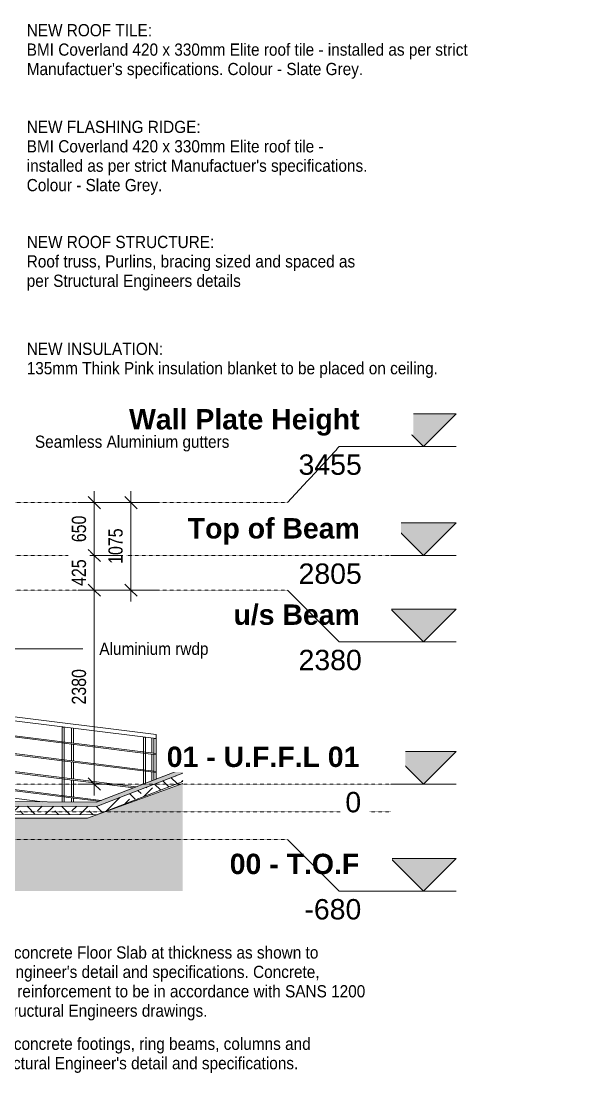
# Model space of a CAD drawing. Header units: millimetres. Extents: x -12186 to 152825, y -4386 to 9463.
# Drawn here: x 110019 to 116765, y -3547 to 9367 of the extents above; entities that cross this region are included whole.
import ezdxf

# ---------------------------------------------------------------- set-up
doc = ezdxf.new("R2010")
doc.units = ezdxf.units.MM
doc.linetypes.add('1000 Dashed', pattern=[2, 1, -1])
for name, color, linetype, lineweight in [('A-ANNO-DIMS', 211, 'Continuous', 5), ('A-ANNO-DIMS-100', 211, 'Continuous', 5), ('A-DETL-GENF', 92, 'Continuous', 5), ('A-DETL-MEDM', 33, 'Continuous', 18), ('A-FLOR', 192, 'Continuous', 9), ('A-FLOR-HRAL', 11, 'Continuous', 5), ('A-FLOR-LEVL', 51, 'Continuous', 5), ('A-FLOR-MCUT', 51, 'Continuous', 9), ('A-FLOR-PATT', 8, 'Continuous', 9), ('G-ANNO-TEXT', 231, 'Continuous', 5)]:
    doc.layers.add(name, color=color, linetype=linetype, lineweight=lineweight)
doc.styles.add('Arial', font='arial.ttf', dxfattribs={"height": 250})
doc.styles.add('Arial_3', font='arial.ttf', dxfattribs={"width": 0.8, "height": 175})
doc.styles.add('Arial_4', font='arial.ttf', dxfattribs={"width": 0.9, "height": 150})
doc.styles.add('Arial_B', font='arialbd.ttf', dxfattribs={"height": 250})
doc.dimstyles.new('SVA_Arc_Length-1_8mm_BLUE', dxfattribs={"dimscale": 304.8, "dimtxt": 178.545395, "dimasz": 0.492126, "dimexe": 0.656168, "dimexo": 0.0625, "dimgap": 0.164042, "dimtad": 1, "dimdec": 0, "dimrnd": 5, "dimzin": 0, "dimdsep": 46, "dimtxsty": 'Arial_3', "dimblk1": 'OBLIQUE', "dimblk2": 'OBLIQUE', "dimsah": 1, "dimcen": 0.09, "dimdle": 0.459318, "dimazin": 0, "dimtfac": 1, "dimtdec": 4, "dimtix": 1, "dimtmove": 0, "dimatfit": 3, "dimfxl": 1.148294, "dimfxlon": 1, "dimtvp": 1, "dimtfill": 1, "dimtolj": 1, "dimtzin": 0, "dimarcsym": 2})
pattern_1 = [(45, (103927.5, 5539.62), (0, 424.264), [300, -300]), (45, (103857, 5610.12), (0, 424.264), [300, -300]), (45, (103786, 5681.12), (0, 424.264), [300, -300]), (135, (104210.5, 5751.62), (-424.264, 3e-14), [300, -300]), (135, (104281, 5822.12), (-424.264, 3e-14), [300, -300]), (135, (104352, 5893.12), (-424.264, 3e-14), [300, -300])]

# ---------------------------------------------------------------- blocks, each defined once
blk = doc.blocks.new('Railing - 25mm-1115762-Section 3')
at = {"layer": 'A-FLOR-HRAL'}
for p, q in [((4014, 576), (4014, 1)), ((4039, 11), (4039, 573))]:
    blk.add_line(p, q, dxfattribs=at)
at = {"layer": 'A-FLOR-HRAL', "flags": 128}
for points in [[(4026, 575), (4021, 575), (4017, 576), (4014, 576)], [(4039, 573), (4039, 573), (4036, 573), (4032, 574), (4026, 575)]]:
    blk.add_lwpolyline(points, dxfattribs=at)
blk = doc.blocks.new('Railing - 25mm-V328-Section 3')
at = {"layer": 'A-FLOR-HRAL'}
for p, q in [((3014, 701), (3014, -220)), ((3039, -220), (3039, 698))]:
    blk.add_line(p, q, dxfattribs=at)
at = {"layer": 'A-FLOR-HRAL', "flags": 128}
for points in [[(3026, 700), (3021, 700), (3017, 701), (3014, 701)], [(3039, 698), (3039, 698), (3036, 698), (3032, 699), (3026, 700)]]:
    blk.add_lwpolyline(points, dxfattribs=at)
blk = doc.blocks.new('Railing - 25mm-V329-Section 3')
at = {"layer": 'A-FLOR-HRAL'}
for p, q in [((2014, 826), (2014, -123)), ((2039, -127), (2039, 823))]:
    blk.add_line(p, q, dxfattribs=at)
at = {"layer": 'A-FLOR-HRAL', "flags": 128}
for points in [[(2026, 825), (2021, 825), (2017, 826), (2014, 826)], [(2039, 823), (2039, 823), (2036, 823), (2032, 824), (2026, 825)], [(2014, -123), (2014, -123), (2017, -124), (2021, -124), (2026, -125)], [(2026, -125), (2032, -126), (2036, -126), (2039, -127)]]:
    blk.add_lwpolyline(points, dxfattribs=at)
blk = doc.blocks.new('Railing - 25mm-V330-Section 3')
at = {"layer": 'A-FLOR-HRAL'}
for p, q in [((4142, 560), (4142, 51)), ((4167, 60), (4167, 557))]:
    blk.add_line(p, q, dxfattribs=at)
at = {"layer": 'A-FLOR-HRAL', "flags": 128}
for points in [[(4154, 559), (4149, 559), (4144, 560), (4142, 560)], [(4167, 557), (4166, 557), (4164, 557), (4160, 558), (4154, 559)]]:
    blk.add_lwpolyline(points, dxfattribs=at)
blk = doc.blocks.new('Railing - 25mm-V331-Section 3')
at = {"layer": 'A-FLOR-HRAL'}
blk.add_line((1051, 0), (1051, 946), dxfattribs=at)
at = {"layer": 'A-FLOR-HRAL', "flags": 128}
for points in [[(1039, 948), (1033, 949), (1031, 949)], [(1051, 946), (1051, 947), (1049, 947), (1044, 947), (1039, 948)]]:
    blk.add_lwpolyline(points, dxfattribs=at)
blk = doc.blocks.new('Railing - Railing-1115684-Section 3')
at = {"layer": 'A-FLOR-HRAL'}
for p, q in [((1090, 760), (1031, 767)), ((1031, 752), (1090, 744)), ((4167, 375), (1180, 748)), ((1180, 733), (4167, 360)), ((1090, 540), (1031, 547)), ((1031, 532), (1090, 524)), ((4167, 155), (1180, 528)), ((1180, 513), (4167, 140)), ((1090, 320), (1031, 327)), ((1031, 312), (1090, 304)), ((3922, -34), (1180, 308)), ((1180, 293), (3892, -46)), ((1090, 100), (1031, 107)), ((1031, 92), (1090, 84)), ((3492, -201), (1180, 88)), ((1180, 73), (1765, 0)), ((1796, -4), (3462, -212))]:
    blk.add_line(p, q, dxfattribs=at)
at = {"layer": 'A-FLOR-HRAL', "flags": 128}
for points in [[(4167, 375), (4167, 375), (4167, 374), (4167, 373), (4167, 371), (4167, 369), (4167, 367)], [(4167, 367), (4167, 365), (4167, 364), (4167, 362), (4167, 361), (4167, 360), (4167, 360)], [(4167, 155), (4167, 155), (4167, 154), (4167, 153), (4167, 151), (4167, 149), (4167, 147)], [(4167, 147), (4167, 145), (4167, 144), (4167, 142), (4167, 141), (4167, 140), (4167, 140)]]:
    blk.add_lwpolyline(points, dxfattribs=at)
for name in ['Railing - 25mm-V331-Section 3', 'Railing - 25mm-V329-Section 3', 'Railing - 25mm-V328-Section 3', 'Railing - 25mm-1115762-Section 3', 'Railing - 25mm-V330-Section 3']:
    blk.add_blockref(name, (0, 0))
blk = doc.blocks.new('Top Rail Type - Top Rail_Internal_-1115750-Section 3')
at = {"layer": 'A-FLOR-HRAL'}
for p, q in [((1090, 992), (1031, 999)), ((1031, 949), (1090, 942)), ((4167, 607), (1180, 981)), ((1180, 930), (4167, 557))]:
    blk.add_line(p, q, dxfattribs=at)
at = {"layer": 'A-FLOR-HRAL', "flags": 128}
for points in [[(4167, 607), (4167, 607), (4167, 604), (4167, 600), (4167, 595), (4167, 589), (4167, 582)], [(4167, 582), (4167, 576), (4167, 570), (4167, 564), (4167, 560), (4167, 558), (4167, 557)]]:
    blk.add_lwpolyline(points, dxfattribs=at)
blk = doc.blocks.new('Railing - 25mm-1186682-Section 3')
at = {"layer": 'A-FLOR-HRAL'}
for p, q in [((2129, 812), (2129, 629)), ((2130, 812), (2130, 812)), ((2154, 626), (2154, 809)), ((2129, 615), (2129, 409)), ((2154, 406), (2154, 612)), ((2129, 394), (2129, 189)), ((2154, 186), (2154, 392)), ((2129, 175), (2129, -31)), ((2154, -34), (2154, 172)), ((2129, -45), (2129, -138)), ((2154, -141), (2154, -48)), ((2154, -141), (2154, -141))]:
    blk.add_line(p, q, dxfattribs=at)
blk = doc.blocks.new('Railing - 25mm-V332-Section 3')
at = {"layer": 'A-FLOR-HRAL'}
for p, q in [((3129, 687), (3129, 504)), ((3130, 687), (3130, 687)), ((3154, 501), (3154, 684)), ((3129, 490), (3129, 284)), ((3154, 281), (3154, 487)), ((3129, 270), (3129, 64)), ((3154, 61), (3154, 267)), ((3129, 50), (3129, -156)), ((3154, -159), (3154, 47)), ((3129, -170), (3129, -220)), ((3154, -220), (3154, -173))]:
    blk.add_line(p, q, dxfattribs=at)
blk = doc.blocks.new('Railing - 25mm-V333-Section 3')
at = {"layer": 'A-FLOR-HRAL'}
for p, q in [((1074, 761), (1074, 944)), ((1074, 541), (1074, 746)), ((1074, 321), (1074, 526)), ((1074, 101), (1074, 306)), ((1074, 0), (1074, 86))]:
    blk.add_line(p, q, dxfattribs=at)
blk = doc.blocks.new('Railing - 25mm-V334-Section 3')
at = {"layer": 'A-FLOR-HRAL'}
for p, q in [((4117, 563), (4117, 381)), ((4117, 563), (4117, 563)), ((4142, 378), (4142, 560)), ((4117, 366), (4117, 161)), ((4142, 158), (4142, 363)), ((4117, 146), (4117, 41)), ((4142, 51), (4142, 143))]:
    blk.add_line(p, q, dxfattribs=at)
blk = doc.blocks.new('Railing - Railing-1115766-Section 3')
for name in ['Railing - 25mm-V333-Section 3', 'Railing - 25mm-1186682-Section 3', 'Railing - 25mm-V332-Section 3', 'Railing - 25mm-V334-Section 3']:
    blk.add_blockref(name, (0, 0))
blk = doc.blocks.new('Level - Triangle-14417-Section 3')
at = {"layer": 'A-FLOR-LEVL'}
blk.add_hatch(color=256, dxfattribs=at).paths.add_polyline_path([(7454, 0), (7054, 400), (7854, 400)])
for p, q in [((7054, 400), (7454, 0)), ((7054, 400), (7854, 400)), ((7854, 400), (7454, 0)), ((7454, 0), (7054, 0)), ((7454, 0), (7854, 0))]:
    blk.add_line(p, q, dxfattribs=at)
blk = doc.blocks.new('DIMBLOCK33-Section 3')
at = {"layer": 'A-ANNO-DIMS-100', "lineweight": 25}
for p, q in [((111370, 3455), (111295, 3530)), ((111370, 3455), (111445, 3380)), ((111370, 2380), (111295, 2455)), ((111370, 2380), (111445, 2305))]:
    blk.add_line(p, q, dxfattribs=at)
at = {"layer": 'A-ANNO-DIMS-100'}
for p, q in [((111370, 3595), (111370, 2240)), ((111370, 3455), (111170, 3455)), ((111370, 3455), (111720, 3455)), ((111370, 2380), (111170, 2380)), ((111370, 2380), (111720, 2380))]:
    blk.add_line(p, q, dxfattribs=at)
at = {"layer": 'A-ANNO-DIMS-100', "color": 0, "insert": (111093, 2703), "char_height": 175, "width": 514.21, "attachment_point": 1, "rotation": 90, "line_spacing_factor": 0.941778, "style": 'Arial_3', "bg_fill": 3, "box_fill_scale": 1.25, "bg_fill_color": 256, "bg_fill_true_color": 13158600, "bg_fill_transparency": 0}
blk.add_mtext('1075', dxfattribs=at)
blk = doc.blocks.new('_Oblique')
at = {"color": 0, "linetype": 'ByBlock', "lineweight": -2}
blk.add_line((-0.5, -0.5), (0.5, 0.5), dxfattribs=at)
blk = doc.blocks.new('DIMBLOCK36-Section 3')
at = {"layer": 'A-ANNO-DIMS-100', "lineweight": 25}
for p, q in [((110920, 3455), (110845, 3530)), ((110920, 3455), (110995, 3380)), ((110920, 2805), (110845, 2880)), ((110920, 2805), (110995, 2730))]:
    blk.add_line(p, q, dxfattribs=at)
at = {"layer": 'A-ANNO-DIMS-100'}
for p, q in [((110920, 3595), (110920, 2805)), ((110920, 3455), (110720, 3455)), ((110920, 3455), (111270, 3455)), ((110920, 2805), (110720, 2805)), ((110920, 2805), (111270, 2805))]:
    blk.add_line(p, q, dxfattribs=at)
at = {"layer": 'A-ANNO-DIMS-100', "color": 0, "insert": (110643, 2969), "char_height": 175, "width": 385.66, "attachment_point": 1, "rotation": 90, "line_spacing_factor": 0.941778, "style": 'Arial_3', "bg_fill": 3, "box_fill_scale": 1.25, "bg_fill_color": 256, "bg_fill_true_color": 13158600, "bg_fill_transparency": 0}
blk.add_mtext('650', dxfattribs=at)
blk = doc.blocks.new('DIMBLOCK37-Section 3')
at = {"layer": 'A-ANNO-DIMS-100', "lineweight": 25}
for p, q in [((110920, 2805), (110845, 2880)), ((110920, 2805), (110995, 2730)), ((110920, 2380), (110845, 2455)), ((110920, 2380), (110995, 2305))]:
    blk.add_line(p, q, dxfattribs=at)
at = {"layer": 'A-ANNO-DIMS-100'}
for p, q in [((110920, 2805), (110720, 2805)), ((110920, 2805), (110920, 2380)), ((110920, 2805), (111270, 2805)), ((110920, 2380), (110720, 2380)), ((110920, 2380), (111270, 2380))]:
    blk.add_line(p, q, dxfattribs=at)
at = {"layer": 'A-ANNO-DIMS-100', "color": 0, "insert": (110643, 2432), "char_height": 175, "width": 385.66, "attachment_point": 1, "rotation": 90, "line_spacing_factor": 0.941778, "style": 'Arial_3', "bg_fill": 3, "box_fill_scale": 1.25, "bg_fill_color": 256, "bg_fill_true_color": 13158600, "bg_fill_transparency": 0}
blk.add_mtext('425', dxfattribs=at)
blk = doc.blocks.new('DIMBLOCK38-Section 3')
at = {"layer": 'A-ANNO-DIMS-100', "lineweight": 25}
for p, q in [((110920, 2380), (110845, 2455)), ((110920, 2380), (110995, 2305)), ((110920, 0), (110845, 75)), ((110920, 0), (110995, -75))]:
    blk.add_line(p, q, dxfattribs=at)
at = {"layer": 'A-ANNO-DIMS-100'}
for p, q in [((110920, 2380), (110720, 2380)), ((110920, 2380), (110920, -140)), ((110920, 2380), (111270, 2380)), ((110920, 0), (110720, 0)), ((110920, 0), (111270, 0))]:
    blk.add_line(p, q, dxfattribs=at)
at = {"layer": 'A-ANNO-DIMS-100', "color": 0, "insert": (110643, 976), "char_height": 175, "width": 514.21, "attachment_point": 1, "rotation": 90, "line_spacing_factor": 0.941778, "style": 'Arial_3', "bg_fill": 3, "box_fill_scale": 1.25, "bg_fill_color": 256, "bg_fill_true_color": 13158600, "bg_fill_transparency": 0}
blk.add_mtext('2380', dxfattribs=at)

msp = doc.modelspace()

# ---------------------------------------------------------------- hatches: boundary and pattern name
at = {"layer": 'A-DETL-GENF'}
h = msp.add_hatch(dxfattribs=at)
h.set_pattern_fill('FP_113', color=135, style=0, pattern_type=2)
h.set_pattern_definition(pattern_1)
h.paths.add_polyline_path([(94510.3, -1312.7), (112007.4, -1312.7), (112007.4, 5.8), (110837.6, -420), (108542.2, -420), (108542.2, -552.5), (108857.2, -552.5), (108857.2, -852.5), (107957.2, -852.5), (107957.2, -552.5), (108272.2, -552.5), (108272.2, -285), (104620.2, -285), (104620.2, -552.5), (104903.2, -552.5), (104903.2, -852.5), (104203.2, -852.5), (104203.2, -552.5), (104486.2, -545), (104486.2, -285), (102404.2, -285), (102404.2, -552.5), (102699.2, -552.5), (102699.2, -852.5), (101999.2, -852.5), (101999.2, -552.5), (102294.2, -552.5), (102294.2, -285), (99978.2, -285), (99978.2, -552.5), (100293.2, -552.5), (100293.2, -852.5), (99393.2, -852.5), (99393.2, -552.5), (99708.2, -552.5), (99703.8, -20), (96208.2, -20), (96208.2, -120), (84156, -120), (84156, -1312.7), (94493.2, -1312.7)])
at = {"layer": 'A-FLOR-PATT'}
msp.add_hatch(color=256, dxfattribs=at).paths.add_polyline_path([(110948.3, -276.5), (112007.4, 132.7), (112007.4, 187.7), (110948.3, -221.5), (109045.1, -212.8), (108542.2, -217.4), (108542.2, -272.4), (108584.2, -272.6), (109045.1, -267.8), (110837.6, -276)])
at = {"layer": 'A-FLOR-PATT', "lineweight": 5}
h = msp.add_hatch(dxfattribs=at)
h.set_pattern_fill('FP_113', color=256, style=0, pattern_type=2)
h.set_pattern_definition(pattern_1)
h.paths.add_polyline_path([(110948.3, -376.5), (112007.4, 32.7), (112007.4, 132.7), (110948.3, -276.5), (109045.1, -267.8), (108542.2, -272.4), (108542.2, -372.4), (108584.2, -372.6), (109045.1, -367.8), (110837.6, -376)])

# ---------------------------------------------------------------- linework, layer by layer
at = {"layer": 'A-DETL-MEDM'}
for p, q in [((112007.4, 5.8), (110837.6, -420)), ((110837.6, -420), (108542.2, -420))]:
    msp.add_line(p, q, dxfattribs=at)
at = {"layer": 'A-FLOR'}
for p, q in [((112007.4, 187.7), (110948.3, -221.5)), ((110948.3, -376.5), (112007.4, 32.7)), ((110285.2, -218.5), (109549.4, -126.5)), ((110948.3, -221.5), (109045.1, -212.8)), ((109045.1, -367.8), (110948.3, -376.5)), ((110954, -377.6), (110948.3, -376.5))]:
    msp.add_line(p, q, dxfattribs=at)
at = {"layer": 'A-FLOR-LEVL', "linetype": '1000 Dashed'}
for p, q in [((81425.9, 3455), (113295, 3455)), ((81425.9, 2380), (113295, 2380)), ((81425.9, -340), (114565, -340)), ((81425.9, -680), (113295, -680))]:
    msp.add_line(p, q, dxfattribs=at)
at = {"layer": 'A-FLOR-MCUT'}
for p, q in [((110948.3, -276.5), (112007.4, 132.7)), ((109045.1, -267.8), (110948.3, -276.5))]:
    msp.add_line(p, q, dxfattribs=at)

# ---------------------------------------------------------------- block references
at = {"layer": 'A-FLOR-HRAL'}
for name in ['Railing - Railing-1115684-Section 3', 'Top Rail Type - Top Rail_Internal_-1115750-Section 3', 'Railing - Railing-1115766-Section 3']:
    msp.add_blockref(name, (107510.9, 0), dxfattribs=at)
at = {"layer": 'A-FLOR-LEVL'}
for p in [(107510.9, 4143.9), (107510.9, 2805), (107510.9, 1745), (107510.9, 0), (107510.9, -1315)]:
    msp.add_blockref('Level - Triangle-14417-Section 3', p, dxfattribs=at)

# ---------------------------------------------------------------- texts
at = {"layer": 'A-FLOR-LEVL', "char_height": 250, "attachment_point": 1, "style": 'Arial', "bg_fill": 3, "box_fill_scale": 1.25, "bg_fill_color": 256, "bg_fill_true_color": 13158600, "bg_fill_transparency": 0}
for s, insert, width in [('3455', (113429.6, 4046.3), 929.957), ('2380', (113429.6, 1647.5), 929.957), ('-680', (113501.6, -1412.5), 841.772)]:
    msp.add_mtext(s, dxfattribs=dict(at, insert=insert, width=width))
at = {"layer": 'G-ANNO-TEXT', "color": 7, "char_height": 150, "attachment_point": 1, "style": 'Arial_4', "bg_fill": 3, "box_fill_scale": 1.25, "bg_fill_color": 256, "bg_fill_true_color": 13158600, "bg_fill_transparency": 0}
for s, insert, width in [('NEW ROOF TILE:', (110089.3, 9329.7), 1897.594), ('NEW FLASHING RIDGE:', (110089.3, 8142.6), 2626.328), ('NEW ROOF STRUCTURE:', (110089.3, 6729.9), 2821.138), ('NEW INSULATION:', (110089.3, 5418.3), 2056.328), ('Reinforced concrete Floor Slab at thickness as shown to ', (108966.7, -1993), 5764.935), ('Reinforced concrete footings, ring beams, columns and ', (108966.7, -3114), 5656.707)]:
    msp.add_mtext(s, dxfattribs=dict(at, insert=insert, width=width))

# ---------------------------------------------------------------- next in the draw order: linework, layer by layer
at = {"layer": 'A-FLOR-LEVL'}
for p, q in [((113295, 3455), (113930, 4143.9)), ((113930, 4143.9), (114565, 4143.9)), ((113930, 1745), (114565, 1745)), ((113930, -1315), (114565, -1315))]:
    msp.add_line(p, q, dxfattribs=at)

# ---------------------------------------------------------------- next in the draw order: texts
at = {"layer": 'A-FLOR-LEVL', "char_height": 250, "attachment_point": 1, "bg_fill": 3, "box_fill_scale": 1.25, "bg_fill_color": 256, "bg_fill_true_color": 13158600, "bg_fill_transparency": 0}
for s, insert, width, style in [('Wall Plate Height', (111346.8, 4603.1), 3431.222, 'Arial_B'), ('Top of Beam', (112067.8, 3264.2), 2557.383, 'Arial_B'), ('u/s Beam', (112629.8, 2204.2), 1875.949, 'Arial_B'), ('01 - U.F.F.L 01', (111809.8, 459.2), 2870.041, 'Arial_B'), ('0', (114004.6, -97.5), 232.489, 'Arial'), ('00 - T.O.F', (112583.8, -855.8), 1932.067, 'Arial_B')]:
    msp.add_mtext(s, dxfattribs=dict(at, insert=insert, width=width, style=style))
at = {"layer": 'G-ANNO-TEXT', "color": 7, "char_height": 150, "attachment_point": 1, "style": 'Arial_4', "bg_fill": 3, "box_fill_scale": 1.25, "bg_fill_color": 256, "bg_fill_true_color": 13158600, "bg_fill_transparency": 0}
for s, insert, width in [('BMI Coverland 420 x 330mm Elite roof tile - installed as per strict ', (110089.3, 9091.6), 6637.972), ('BMI Coverland 420 x 330mm Elite roof tile - ', (110089.3, 7904.5), 4495.062), ('Roof truss, Purlins, bracing sized and spaced as ', (110089.3, 6491.7), 4942.403), ('135mm Think Pink insulation blanket to be placed on ceiling.', (110089.3, 5180.2), 6118.479), ("Structural Engineer's detail and specifications. Concrete, ", (108966.7, -2231.1), 5779.365), ("slab to Structural Engineer's detail and specifications. ", (108966.7, -3352.1), 5454.682)]:
    msp.add_mtext(s, dxfattribs=dict(at, insert=insert, width=width))

# ---------------------------------------------------------------- next in the draw order: linework, layer by layer
at = {"layer": 'A-FLOR-LEVL'}
for p, q in [((113295, 2380), (113930, 1745)), ((113295, -680), (113930, -1315))]:
    msp.add_line(p, q, dxfattribs=at)
at = {"layer": 'A-FLOR-LEVL', "linetype": '1000 Dashed'}
msp.add_line((81425.9, 0), (114565, 0), dxfattribs=at)

# ---------------------------------------------------------------- next in the draw order: texts
at = {"layer": 'G-ANNO-TEXT', "color": 7, "char_height": 150, "attachment_point": 1, "style": 'Arial_4', "bg_fill": 3, "box_fill_scale": 1.25, "bg_fill_color": 256, "bg_fill_true_color": 13158600, "bg_fill_transparency": 0}
for s, insert, width in [("Manufactuer's specifications. Colour - Slate Grey.", (110089.3, 8853.4), 5021.771), ("installed as per strict Manufactuer's specifications. ", (110089.3, 7666.4), 5151.644), ('per Structural Engineers details', (110089.3, 6253.6), 3181.898), ('Seamless Aluminium gutters', (110190, 4277.6), 2907.721), ('formwork & reinforcement to be in accordance with SANS 1200 ', (108966.7, -2469.3), 6493.669)]:
    msp.add_mtext(s, dxfattribs=dict(at, insert=insert, width=width))

# ---------------------------------------------------------------- next in the draw order: texts
at = {"layer": 'A-FLOR-LEVL', "insert": (113429.6, 2707.5), "char_height": 250, "width": 929.957, "attachment_point": 1, "style": 'Arial', "bg_fill": 3, "box_fill_scale": 1.25, "bg_fill_color": 256, "bg_fill_true_color": 13158600, "bg_fill_transparency": 0}
msp.add_mtext('2805', dxfattribs=at)
at = {"layer": 'G-ANNO-TEXT', "color": 7, "char_height": 150, "attachment_point": 1, "style": 'Arial_4', "bg_fill": 3, "box_fill_scale": 1.25, "bg_fill_color": 256, "bg_fill_true_color": 13158600, "bg_fill_transparency": 0}
for s, insert, width in [('Colour - Slate Grey.', (110089.3, 7428.2), 2013.037), ('G as per Structural Engineers drawings.', (108966.7, -2707.4), 4054.935)]:
    msp.add_mtext(s, dxfattribs=dict(at, insert=insert, width=width))

# ---------------------------------------------------------------- next in the draw order: linework, layer by layer
at = {"layer": 'A-FLOR-LEVL', "linetype": '1000 Dashed'}
msp.add_line((81425.9, 2805), (114565, 2805), dxfattribs=at)

# ---------------------------------------------------------------- next in the draw order: dimensions: what is measured, and where the dimension line sits
at = {"layer": 'A-ANNO-DIMS'}
dim = msp.add_linear_dim(base=(111370.2, 2380), p1=(111720.2, 3455), p2=(111720.2, 2380), angle=90, dimstyle='SVA_Arc_Length-1_8mm_BLUE', override={"dimpost": '<>', "dimfxl": 1075}, dxfattribs=at)
dim.commit()
dim.dimension.update_dxf_attribs({"geometry": 'DIMBLOCK33-Section 3', "text_midpoint": (111230.8, 2917.5)})

# ---------------------------------------------------------------- next in the draw order: dimensions: what is measured, and where the dimension line sits
dim = msp.add_linear_dim(base=(110920, 2805), p1=(111270, 3455), p2=(111270, 2805), angle=90, dimstyle='SVA_Arc_Length-1_8mm_BLUE', override={"dimpost": '<>', "dimfxl": 650}, dxfattribs=at)
dim.commit()
dim.dimension.update_dxf_attribs({"geometry": 'DIMBLOCK36-Section 3', "text_midpoint": (110780.7, 3130)})

# ---------------------------------------------------------------- next in the draw order: dimensions: what is measured, and where the dimension line sits
dim = msp.add_linear_dim(base=(110920, 2380), p1=(111270, 2805), p2=(111270, 2380), angle=90, dimstyle='SVA_Arc_Length-1_8mm_BLUE', override={"dimpost": '<>', "dimfxl": 425}, dxfattribs=at)
dim.commit()
dim.dimension.update_dxf_attribs({"geometry": 'DIMBLOCK37-Section 3', "text_midpoint": (110780.7, 2592.5)})

# ---------------------------------------------------------------- next in the draw order: dimensions: what is measured, and where the dimension line sits
dim = msp.add_linear_dim(base=(110920, 0), p1=(111270, 2380), p2=(111270, 0), angle=90, dimstyle='SVA_Arc_Length-1_8mm_BLUE', override={"dimpost": '<>', "dimfxl": 2380}, dxfattribs=at)
dim.commit()
dim.dimension.update_dxf_attribs({"geometry": 'DIMBLOCK38-Section 3', "text_midpoint": (110780.6, 1190)})

# ---------------------------------------------------------------- next in the draw order: linework, layer by layer
at = {"layer": 'G-ANNO-TEXT', "color": 7}
msp.add_line((108601.1, 1660.7), (110778.3, 1660.7), dxfattribs=at)

# ---------------------------------------------------------------- next in the draw order: texts
at = {"layer": 'G-ANNO-TEXT', "color": 7, "insert": (110981.5, 1735.7), "char_height": 150, "width": 1637.848, "attachment_point": 1, "style": 'Arial_4', "bg_fill": 3, "box_fill_scale": 1.25, "bg_fill_color": 256, "bg_fill_true_color": 13158600, "bg_fill_transparency": 0}
msp.add_mtext('Aluminium rwdp', dxfattribs=at)

doc.saveas('drawing.dxf')
